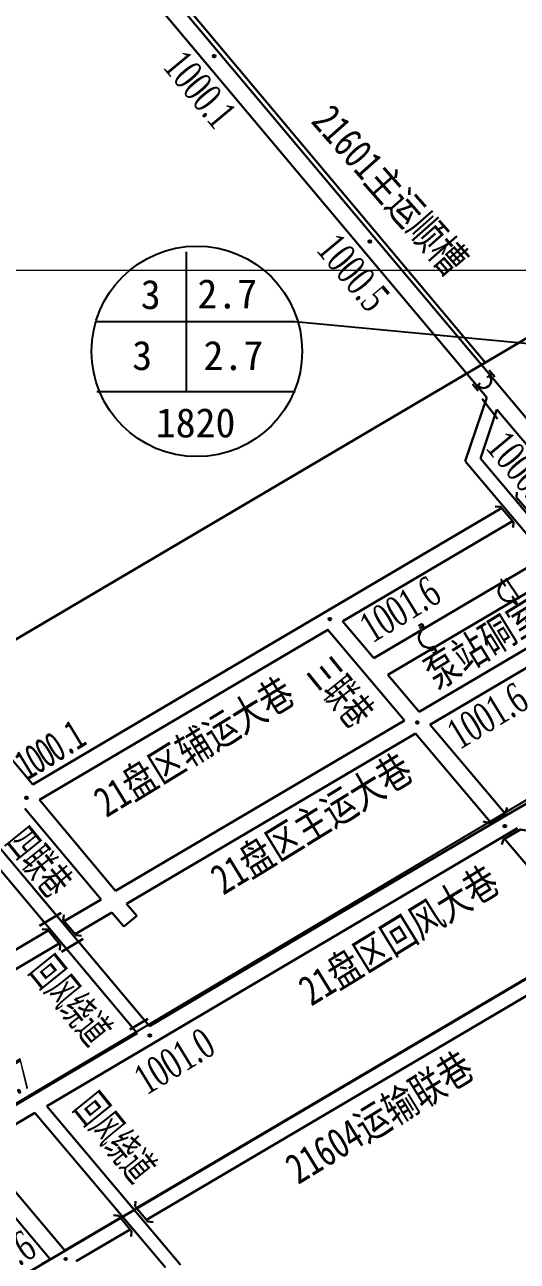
# Model space of a CAD drawing. Header units: millimetres. Extents: x 37412591 to 74834139, y 4258245 to 8527567.
# Drawn here: x 37415039.2 to 37415186.6, y 4259703.5 to 4260073.6 of the extents above; entities that cross this region are included whole.
import ezdxf
from ezdxf.enums import TextEntityAlignment as Align

# ---------------------------------------------------------------- set-up
doc = ezdxf.new("R2010")
doc.units = ezdxf.units.MM
for name, color, linetype in [('0测量点名称', 7, 'Continuous'), ('6号煤底板等高线', 7, 'Continuous'), ('GXYZ', 2, 'Continuous'), ('JMD', 6, 'Continuous'), ('TK', 7, 'Continuous'), ('ZDH', 1, 'Continuous'), ('图例', 7, 'Continuous'), ('排水系统', 7, 'Continuous')]:
    doc.layers.add(name, color=color, linetype=linetype)
doc.layers.add('保安煤柱线', color=1, linetype='线圈线（保安煤柱线） ----0-----0----0-----0----0-----0--', lineweight=30)
doc.styles.get("Standard").update_dxf_attribs({"font": 'simfang.ttf', "width": 0.6667})
doc.styles.add('标准', font='SimSun.ttf', dxfattribs={"width": 0.667})
doc.linetypes.add('442', pattern='A,5,[175,AAA.SHX,S=1,R=90,X=0,Y=0],5', length=10)
doc.linetypes.add('447', pattern='A,8,-1,[148,AAA.SHX,S=1,R=0,X=0,Y=0],-1', length=10)
doc.linetypes.add('FENCELINE1', pattern='A,6.35,-2.54,[133,ltypeshp.shx,S=2.54,R=0,X=-2.54,Y=0],-2.54,25.4', length=36.83)
doc.linetypes.add('线圈线（保安煤柱线） ----0-----0----0-----0----0-----0--', pattern='A,14.5,-2,[133,ltypeshp.shx,S=0.5,R=0,X=0,Y=0],-3,25.4', length=44.9)

# ---------------------------------------------------------------- blocks, each defined once
blk = doc.blocks.new('A$C0C37771A')
at = {"layer": 'JMD', "color": 1, "linetype": 'Continuous', "lineweight": 30}
for p, q in [((4.14, 4.68, -1.2), (3.39, 3.93, -1.2)), ((4.14, 4.68, -1.2), (4.69, 4.13, -1.2)), ((3.7, 4.24, -1.2), (4.25, 3.69, -1.2)), ((0.68, 1.22, -1.2), (0, 0.55, -1.2)), ((0, 0.55, -1.2), (0.54, 0, -1.2)), ((0.37, 0.91, -1.2), (0.91, 0.37, -1.2))]:
    blk.add_line(p, q, dxfattribs=at)
blk.add_arc((2.04, 2.58, -1.2), 1.92, 224.8776, 44.8776, dxfattribs=at)
blk = doc.blocks.new('A$C2A686CFF')
at = {"layer": 'JMD', "color": 1, "linetype": 'Continuous', "lineweight": 30}
for p, q in [((12.2, 30.1, 0), (0, 30.1, 0)), ((6.1, 30.1, 0), (6.1, 21.3, 0)), ((6.1, 8.8, 0), (6.1, 0, 0)), ((12.2, 0, 0), (0, 0, 0))]:
    blk.add_line(p, q, dxfattribs=at)
blk.add_arc((6.1, 15, 0), 10.6, 270, 90, dxfattribs=at)

msp = doc.modelspace()

# ---------------------------------------------------------------- hatches: boundary and pattern name
at = {"linetype": '447', "ltscale": 0.5}
h = msp.add_hatch(color=0, dxfattribs=at)
h.dxf.hatch_style = 1
h.paths.add_polyline_path([(37415095.51, 4260064.17, 1), (37415096.31, 4260064.17, 1)])
h = msp.add_hatch(color=0, dxfattribs=at)
h.dxf.hatch_style = 1
h.paths.add_polyline_path([(37415142.08, 4260008.7, 1), (37415142.87, 4260008.7, 1)])
h = msp.add_hatch(color=0, dxfattribs=at)
h.dxf.hatch_style = 1
h.paths.add_polyline_path([(37415130.09, 4259895.74, 1), (37415130.88, 4259895.74, 1)])
h = msp.add_hatch(color=0, dxfattribs=at)
h.dxf.hatch_style = 1
h.paths.add_polyline_path([(37415156.27, 4259864.75, 1), (37415157.07, 4259864.75, 1)])
h = msp.add_hatch(color=0, dxfattribs=at)
h.dxf.hatch_style = 1
h.paths.add_polyline_path([(37415039.39, 4259842.23, 1), (37415040.19, 4259842.23, 1)])
h = msp.add_hatch(color=0, dxfattribs=at)
h.dxf.hatch_style = 1
h.paths.add_polyline_path([(37415182.46, 4259833.75, 1), (37415183.25, 4259833.75, 1)])
h = msp.add_hatch(color=0, dxfattribs=at)
h.dxf.hatch_style = 1
h.paths.add_polyline_path([(37415076.27, 4259771.1, 1), (37415077.07, 4259771.1, 1)])
h = msp.add_hatch(color=0, dxfattribs=at)
h.dxf.hatch_style = 1
h.paths.add_polyline_path([(37415051.09, 4259704.2, 1), (37415051.88, 4259704.2, 1)])

# ---------------------------------------------------------------- linework, layer by layer
at = {"color": 0, "lineweight": 30, "ltscale": 5}
for p, q in [((37414630.75, 4260613.25, -1258.73), (37415177.48, 4259962.06, 4910.12)), ((37414711.89, 4260524.38, 4910.12), (37415201.88, 4259940.77, 4910.12)), ((37415180.49, 4259958.48, 4910.12), (37415197.52, 4259938.2, 4910.12)), ((37415171.02, 4259942.97), (37415195.85, 4259913.41)), ((37415175.53, 4259943.82), (37415238.13, 4259869.27)), ((37415183.38, 4259837.01, 45324.38), (37415234.63, 4259867.21)), ((37415029.92, 4259860.21, 4910.12), (37415041.66, 4259846.23, 4910.12)), ((37415012.91, 4259849.68, 4910.12), (37415076.52, 4259773.92, 4910.12)), ((37415008.33, 4259848.62), (37415072.86, 4259771.75)), ((37415043.61, 4259841.58, 4910.12), (37415066.43, 4259814.4, 4910.12)), ((37415039.25, 4259839, 4910.12), (37415062.06, 4259811.83, 4910.12)), ((37415130.01, 4259805.57, 92512.63), (37415183.38, 4259837.01, 49188.73)), ((37415182.77, 4259829.98, 4910.12), (37415208.49, 4259799.53, 4910.12)), ((37415041.39, 4259815.77), (37415076.53, 4259773.92)), ((37415069.69, 4259810.52, 4910.12), (37415072.74, 4259806.89, 4910.12)), ((37415065.32, 4259807.95, 4910.12), (37415068.91, 4259803.68, 4910.12)), ((37415068.91, 4259803.68, 4910.12), (37415072.74, 4259806.89, 4910.12)), ((37415076.53, 4259773.92, 4910.12), (37415130.01, 4259805.57, 92512.63)), ((37415075.64, 4259715.92, 4910.12), (37415211.44, 4259796.05, 4910.12)), ((37415045.83, 4259749.9, 4910.12), (37415085.88, 4259702.49, 4910.12)), ((37415042.28, 4259747.91, 4910.12), (37415081.34, 4259701.67, 4910.12)), ((37415021.16, 4259734.6, 4910.12), (37415046.87, 4259704.17, 4910.12)), ((37415025.54, 4259737.17, 4910.12), (37415051.24, 4259706.75, 4910.12)), ((37415051.24, 4259706.75, 4910.12), (37415067.84, 4259716.55, 4910.12)), ((37415054.62, 4259703.52, 4910.12), (37415070.77, 4259713.05, 4910.12)), ((37415044.25, 4259702.62, 4910.12), (37415046.87, 4259704.17, 4910.12))]:
    msp.add_line(p, q, dxfattribs=at)
at = {"linetype": 'ByBlock', "lineweight": 20}
msp.add_line((37415219.04, 4260000, 4910.12), (37412646.51, 4260000, 4910.12), dxfattribs=at)
at = {"color": 0, "lineweight": 30, "ltscale": 5, "elevation": 4910.12, "flags": 128}
for points in [[(37415171.02, 4259942.97), (37415177.48, 4259962.06)], [(37415175.53, 4259943.82), (37415180.49, 4259958.48)], [(37415143.63, 4259884.05), (37415189.79, 4259911.28)], [(37415147.89, 4259879.01), (37415194.03, 4259906.24)], [(37415157.17, 4259867.95), (37415207.95, 4259897.91)], [(37415087.2, 4259873.1), (37415122.65, 4259894.02)], [(37415134.31, 4259895.09), (37415143.63, 4259884.05)], [(37415043.61, 4259841.58), (37415129.94, 4259892.51), (37415152.85, 4259865.39)], [(37415147.89, 4259879.01), (37415157.22, 4259867.97)], [(37415041.66, 4259846.23), (37415087.2, 4259873.1)], [(37415066.43, 4259814.4), (37415152.85, 4259865.39)], [(37415160.49, 4259864.1), (37415182.85, 4259837.64)], [(37415156.12, 4259861.52), (37415178.48, 4259835.05)], [(37415045.83, 4259749.9), (37415186.67, 4259833.11)], [(37415051.05, 4259805.33), (37415062.06, 4259811.83)], [(37415021.78, 4259741.62), (37415072.85, 4259771.75)], [(37415025.05, 4259737.74), (37415042.28, 4259747.9)], [(37415072.36, 4259721.55), (37415072.25, 4259719.95), (37415076.09, 4259715.39), (37415077.69, 4259715.22)], [(37415065.78, 4259717.27), (37415067.38, 4259717.1), (37415071.21, 4259712.53), (37415071.1, 4259710.93)]]:
    msp.add_lwpolyline(points, dxfattribs=at)
at = {"color": 0, "lineweight": 30, "ltscale": 5, "flags": 128}
for points in [[(37415186.45, 4259933.73), (37415186.34, 4259932.13), (37415190.18, 4259927.57), (37415191.77, 4259927.4)], [(37415122.65, 4259894.02), (37415181.84, 4259928.95)], [(37415179.98, 4259929.44), (37415181.57, 4259929.27), (37415185.41, 4259924.7), (37415185.29, 4259923.1)], [(37415134.36, 4259895.12), (37415185.1, 4259925.06)], [(37415211.2, 4259894.02), (37415160.43, 4259864.06)], [(37415156.12, 4259861.52), (37415069.69, 4259810.52)], [(37415183.5, 4259839.32), (37415183.07, 4259837.77), (37415177.94, 4259834.73), (37415176.38, 4259835.1)], [(37415189.09, 4259832.41), (37415187.53, 4259832.78), (37415182.39, 4259829.76), (37415181.96, 4259828.22)], [(37415050.89, 4259807.24), (37415050.78, 4259805.64), (37415054.62, 4259801.08), (37415056.21, 4259800.91)], [(37415065.32, 4259807.95), (37415054.31, 4259801.45)], [(37415044.42, 4259802.95), (37415046.02, 4259802.78), (37415049.85, 4259798.21), (37415049.74, 4259796.61)]]:
    msp.add_lwpolyline(points, dxfattribs=at)
at = {"color": 0, "lineweight": 30, "ltscale": 5}
for points in [[(37414995.6, 4259772.61), (37415046.25, 4259802.5)], [(37414998.87, 4259768.74), (37415049.51, 4259798.61)]]:
    msp.add_lwpolyline(points, dxfattribs=at)
at = {"color": 0, "lineweight": 30, "ltscale": 5, "elevation": 4910.12}
msp.add_lwpolyline([(37415072.71, 4259719.42), (37415208.49, 4259799.53)], dxfattribs=at)
at = {"color": 0, "linetype": '447', "ltscale": 0.5}
for centre in [(37415095.91, 4260064.17), (37415142.48, 4260008.7), (37415130.48, 4259895.74, 4910.12), (37415156.67, 4259864.75, 4910.12), (37415039.79, 4259842.23, 4910.12), (37415182.85, 4259833.75, 4910.12), (37415076.67, 4259771.1, 4910.12), (37415051.48, 4259704.2)]:
    msp.add_circle(centre, 0.398, dxfattribs=at)
at = {"color": 30, "linetype": 'ByBlock', "lineweight": -3, "ltscale": 0.005}
msp.add_point((37415095.91, 4260064.17), dxfattribs=at)
at = {"color": 0, "ltscale": 5}
for p in [(37415095.91, 4260064.17), (37415095.91, 4260064.17, -3), (37415142.48, 4260008.7), (37415142.48, 4260008.7, -3), (37415130.48, 4259895.74, 4910.12), (37415130.48, 4259895.74, 4907.12), (37415156.67, 4259864.75, 4910.12), (37415156.67, 4259864.75, 4907.12), (37415039.79, 4259842.23, 4910.12), (37415039.79, 4259842.23, 4907.12), (37415182.85, 4259833.75, 4910.12), (37415182.85, 4259833.75, 4907.12), (37415076.67, 4259771.1, 4910.12), (37415076.67, 4259771.1, 4907.12), (37415051.48, 4259704.2), (37415051.48, 4259704.2, -3)]:
    msp.add_point(p, dxfattribs=at)
at = {"color": 1}
for p in [(37415095.91, 4260064.17), (37415142.48, 4260008.7), (37415130.48, 4259895.74, 4910.12), (37415156.67, 4259864.75, 4910.12), (37415039.79, 4259842.23, 4910.12), (37415182.85, 4259833.75, 4910.12), (37415076.67, 4259771.1, 4910.12), (37415051.48, 4259704.2)]:
    msp.add_point(p, dxfattribs=at)
at = {"color": 2, "linetype": 'ByBlock', "lineweight": -3, "ltscale": 0.005}
for p in [(37415142.48, 4260008.7), (37415051.48, 4259704.2), (37415051.48, 4259704.2)]:
    msp.add_point(p, dxfattribs=at)
at = {"layer": '6号煤底板等高线', "color": 1, "lineweight": 30}
for p, q in [((37415176.1, 4259961.59), (37415180.69, 4259955.62)), ((37415043.67, 4259803.92), (37415050.09, 4259807.84)), ((37415050.25, 4259796.11), (37415056.67, 4259800.03)), ((37415070.67, 4259772.85), (37415076.08, 4259776.06))]:
    msp.add_line(p, q, dxfattribs=at)
at = {"layer": 'GXYZ'}
msp.add_line((37414990.2, 4259723.18, 4910.12), (37415403.45, 4259968.98, 4910.12), dxfattribs=at)
at = {"layer": 'ZDH', "color": 0, "lineweight": -3}
for p in [(37415095.77, 4260064.47, 8.99), (37415142.34, 4260009, 8.99), (37415130.35, 4259896.04, 4919.12), (37415156.54, 4259865.05, 4919.12), (37415039.66, 4259842.53, 4919.12), (37415182.72, 4259834.05, 4919.12), (37415076.54, 4259771.4, 4919.12)]:
    msp.add_point(p, dxfattribs=at)
at = {"layer": '保安煤柱线', "color": 1, "linetype": 'FENCELINE1', "lineweight": 30, "ltscale": 2, "elevation": 4910.12}
msp.add_lwpolyline([(37415177.09, 4259972.42), (37414629.98, 4260624.24), (37414582.57, 4260611.45), (37414500, 4260607.63), (37414448.71, 4260625.73), (37414373.52, 4260664.61), (37414326.8, 4260701.57), (37414259.61, 4260778.76), (37413935.59, 4261162.93)], dxfattribs=at)
at = {"layer": '保安煤柱线', "color": 1, "linetype": 'FENCELINE1', "lineweight": 30, "ltscale": 2, "flags": 128}
for points in [[(37414216.78, 4259405.97), (37416033.58, 4260477.96)], [(37414324.8, 4259278.12), (37416041.37, 4260290.96)]]:
    msp.add_lwpolyline(points, dxfattribs=at)
at = {"layer": '图例', "color": 30, "linetype": 'Continuous', "lineweight": 30}
for p, q in [((37415183.03, 4259905.6, 0), (37415181.61, 4259907.69, 0)), ((37415183.12, 4259907.84), (37415187.18, 4259901.82)), ((37415186.47, 4259900.52, 0), (37415185.05, 4259902.62, 0))]:
    msp.add_line(p, q, dxfattribs=at)
msp.add_arc((37415184.04, 4259904.11, 0), 3.06, 124.0822, 304.0822, dxfattribs=at)
at = {"layer": '排水系统', "color": 5, "lineweight": -3}
msp.add_line((37415120.17, 4259984.81, 4910.57), (37415291.46, 4259968.61, 4910.12), dxfattribs=at)
at = {"layer": '排水系统', "color": 5, "lineweight": -3, "elevation": 4910.57, "flags": 128}
for points in [[(37415087.52, 4260005.67), (37415087.52, 4259973.7), (37415087.52, 4259963.81)], [(37415060.78, 4259984.81), (37415090.47, 4259984.81), (37415120.17, 4259984.81)], [(37415060.78, 4259963.81), (37415090.47, 4259963.81), (37415120.17, 4259963.81)]]:
    msp.add_lwpolyline(points, dxfattribs=at)
at = {"layer": '排水系统', "color": 5, "lineweight": -3}
msp.add_circle((37415090.73, 4259975.84), 31.5, dxfattribs=at)

# ---------------------------------------------------------------- block references
at = {"color": 0, "ltscale": 0.8, "xscale": 0.2159999958448435, "yscale": 0.2159999962896109, "zscale": 0.2159999958448435, "rotation": 310.4918078978625}
msp.add_blockref('A$C2A686CFF', (37415173.19, 4259966.04, 0), dxfattribs=at)
at = {"layer": 'TK', "color": 4, "ltscale": 0.8, "xscale": 1.600000001173498, "yscale": 1.600000001173498, "zscale": 1.600000001173498, "rotation": 252.7563499982681}
msp.add_blockref('A$C0C37771A', (37415157.23, 4259894.55, 1.92), dxfattribs=at)

# ---------------------------------------------------------------- texts
at = {"color": 7, "linetype": '442', "lineweight": 0, "ltscale": 0.005, "style": '标准', "width": 0.78}
for s, rotation, p in [('21601主运顺槽', 311.469, (37415124.57, 4260044.52, 4910.12)), ('21盘区辅运大巷', 31.555, (37415063.64, 4259836.14, 4910.12))]:
    msp.add_text(s, height=9, rotation=rotation, dxfattribs=at).set_placement(p)
at = {"color": 7, "linetype": '442', "lineweight": 30, "ltscale": 0.005, "style": '标准', "width": 0.78}
for s, height, p in [('泵站硐室', 9.072, (37415162.4, 4259874.46, -4910.12)), ('21盘区回风大巷', 9, (37415124.92, 4259779.69, 8000.49))]:
    msp.add_text(s, height=height, rotation=31.555, dxfattribs=at).set_placement(p)
at = {"color": 7, "linetype": '442', "lineweight": 0, "style": '标准', "width": 0.6}
for s, p in [('三联巷', (37415123.29, 4259879.64, 8000.49)), ('四联巷', (37415033.08, 4259828.86, 8000.49)), ('回风绕道', (37415040.32, 4259790.26, 8000.49)), ('回风绕道', (37415053.59, 4259749.27, 8000.49))]:
    e = msp.add_text(s, height=9, rotation=308.9607, dxfattribs=at)
    e.set_placement(p)
    e.dxf.unprotected_set("ltscale", 0)
at = {"color": 7, "linetype": '442', "lineweight": 30, "ltscale": 0.005, "style": '标准', "width": 0.78}
for s, p in [('21盘区主运大巷', (37415157.59, 4259845.95, 8224.05)), ('21604运输联巷', (37415175.82, 4259756.8))]:
    msp.add_text(s, height=9.072, rotation=31.555, dxfattribs=at).set_placement(p, align=Align.BOTTOM_RIGHT)
at = {"layer": '0测量点名称', "color": 0, "lineweight": 30, "ltscale": 5, "char_height": 9, "width": 23.085, "attachment_point": 7, "rotation": 309.7605}
for s, insert in [('{\\fTimes New Roman|b0|i0|c0|p18;\\C256;1000.1}', (37415080.12, 4260060.79, 5002.91)), ('{\\fTimes New Roman|b0|i0|c0|p18;\\C256;1000.5}', (37415125.98, 4260006.03, 5002.91))]:
    msp.add_mtext(s, dxfattribs=dict(at, insert=insert))
at = {"layer": '0测量点名称', "color": 30, "lineweight": 30, "ltscale": 5, "char_height": 9, "width": 23.085, "attachment_point": 7}
for s, insert, rotation in [('{\\fTimes New Roman|b0|i0|c0|p18;\\C256;1000.4}', (37415176.64, 4259946.86, 92.79), 309.7605), ('{\\fTimes New Roman|b0|i0|c0|p18;\\C256;1001.6}', (37415143.27, 4259888.18, 0.01), 31.3959), ('{\\fTimes New Roman|b0|i0|c0|p18;\\C256;1001.6}', (37415169.41, 4259856.31, 0.01), 31.3959), ('{\\fTimes New Roman|b0|i0|c0|p18;\\C256;1001.0}', (37415075.78, 4259752.94, 4910.13), 31.3959), ('{\\fTimes New Roman|b0|i0|c0|p18;\\C256;998.7}', (37415025.43, 4259746.03, 0.01), 31.3959), ('{\\fTimes New Roman|b0|i0|c0|p18;\\C256;999.6}', (37415026.04, 4259694.75, -4910.11), 31.3959)]:
    msp.add_mtext(s, dxfattribs=dict(at, insert=insert, rotation=rotation))
at = {"layer": '6号煤底板等高线', "insert": (37415040.04, 4259847.17, 0.01), "char_height": 9, "width": 23.085, "attachment_point": 7, "rotation": 31.3959}
msp.add_mtext('{\\T0.85;\\C256;1000.1}', dxfattribs=at)
at = {"layer": '排水系统', "color": 5}
for s, p in [('3', (37415073.95, 4259988.51, 4910.57)), ('2.7', (37415090.91, 4259988.69, 4910.57)), ('3', (37415071.39, 4259970.25, 6561.12)), ('2.7', (37415092.72, 4259970.24, 4910.57)), ('1820', (37415078.44, 4259950.1, 4910.57))]:
    msp.add_text(s, height=8.75, dxfattribs=at).set_placement(p)

doc.saveas('drawing.dxf')
